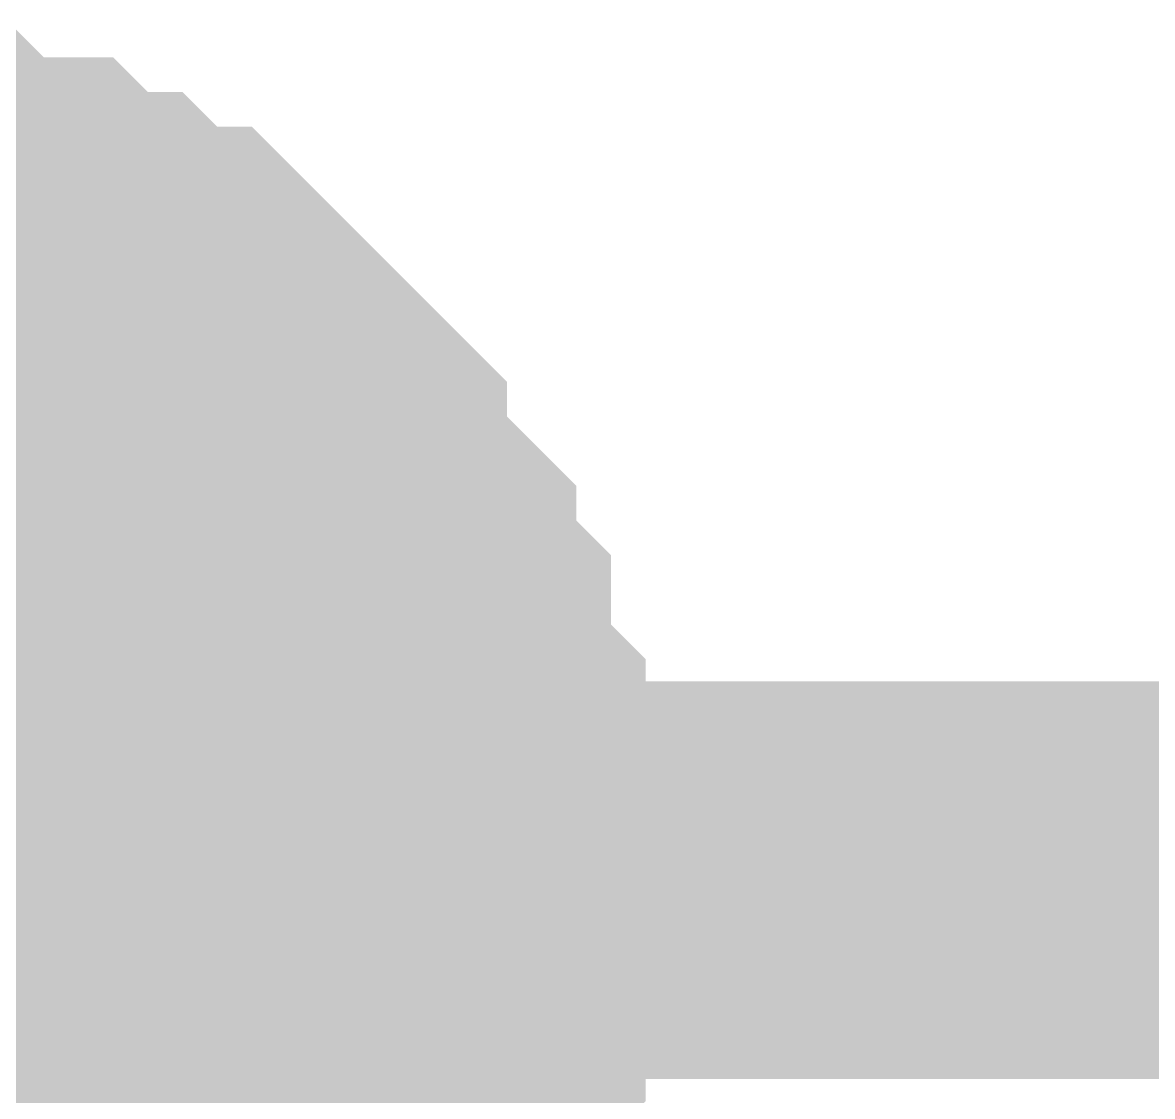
# Model space of a CAD drawing. Header units: inches. Extents: x 0 to 841, y 0 to 594.
# Drawn here: x 430.188 to 431.04, y 237.338 to 238.147 of the extents above; entities that cross this region are included whole.
import ezdxf

# ---------------------------------------------------------------- set-up
doc = ezdxf.new("R2010")
doc.units = ezdxf.units.IN
doc.layers.add('Sheet', color=255, linetype='Continuous')

msp = doc.modelspace()

# ---------------------------------------------------------------- linework, layer by layer
at = {"layer": 'Sheet'}
for points in [[(430.03781, 237.99718, 0.29972, 0.29972, 0), (430.06394, 237.99718, 0.29972, 0.29972, 0), (430.09008, 237.99718, 0.29972, 0.29972, 0), (430.11621, 237.99718, 0.29972, 0.29972, 0), (430.14234, 237.97105, 0.29972, 0.29972, 0), (430.16847, 237.97105, 0.29972, 0.29972, 0), (430.1946, 237.97105, 0.29972, 0.29972, 0), (430.22073, 237.94492, 0.29972, 0.29972, 0), (430.22073, 237.94492, 0.29972, 0.29972, 0), (430.24686, 237.94492, 0.29972, 0.29972, 0), (430.27299, 237.91879, 0.29972, 0.29972, 0), (430.29912, 237.91879, 0.29972, 0.29972, 0), (430.32525, 237.89266, 0.29972, 0.29972, 0), (430.32525, 237.89266, 0.29972, 0.29972, 0), (430.35139, 237.86653, 0.29972, 0.29972, 0), (430.37752, 237.8404, 0.29972, 0.29972, 0), (430.37752, 237.8404, 0.29972, 0.29972, 0), (430.40365, 237.81427, 0.29972, 0.29972, 0), (430.40365, 237.78814, 0.29972, 0.29972, 0), (430.42978, 237.76201, 0.29972, 0.29972, 0), (430.42978, 237.76201, 0.29972, 0.29972, 0), (430.45591, 237.73588, 0.29972, 0.29972, 0), (430.45591, 237.70975, 0.29972, 0.29972, 0), (430.48204, 237.68362, 0.29972, 0.29972, 0), (430.48204, 237.65749, 0.29972, 0.29972, 0), (430.48204, 237.63136, 0.29972, 0.29972, 0), (430.48204, 237.63136, 0.29972, 0.29972, 0), (430.50817, 237.60523, 0.29972, 0.29972, 0), (430.50817, 237.5791, 0.29972, 0.29972, 0), (430.50817, 237.55297, 0.29972, 0.29972, 0), (430.50817, 237.52683, 0.29972, 0.29972, 0), (430.50817, 237.5007, 0.29972, 0.29972, 0)], [(430.03781, 237.99718, 0.29972, 0.29972, 0), (430.06394, 237.99718, 0.29972, 0.29972, 0), (430.09008, 237.99718, 0.29972, 0.29972, 0), (430.11621, 237.99718, 0.29972, 0.29972, 0), (430.14234, 237.97105, 0.29972, 0.29972, 0), (430.16847, 237.97105, 0.29972, 0.29972, 0), (430.1946, 237.97105, 0.29972, 0.29972, 0), (430.22073, 237.94492, 0.29972, 0.29972, 0), (430.22073, 237.94492, 0.29972, 0.29972, 0), (430.24686, 237.94492, 0.29972, 0.29972, 0), (430.27299, 237.91879, 0.29972, 0.29972, 0), (430.29912, 237.91879, 0.29972, 0.29972, 0), (430.32525, 237.89266, 0.29972, 0.29972, 0), (430.32525, 237.89266, 0.29972, 0.29972, 0), (430.35139, 237.86653, 0.29972, 0.29972, 0), (430.37752, 237.8404, 0.29972, 0.29972, 0), (430.37752, 237.8404, 0.29972, 0.29972, 0), (430.40365, 237.81427, 0.29972, 0.29972, 0), (430.40365, 237.78814, 0.29972, 0.29972, 0), (430.42978, 237.76201, 0.29972, 0.29972, 0), (430.42978, 237.76201, 0.29972, 0.29972, 0), (430.45591, 237.73588, 0.29972, 0.29972, 0), (430.45591, 237.70975, 0.29972, 0.29972, 0), (430.48204, 237.68362, 0.29972, 0.29972, 0), (430.48204, 237.65749, 0.29972, 0.29972, 0), (430.48204, 237.63136, 0.29972, 0.29972, 0), (430.48204, 237.63136, 0.29972, 0.29972, 0), (430.50817, 237.60523, 0.29972, 0.29972, 0), (430.50817, 237.5791, 0.29972, 0.29972, 0), (430.50817, 237.55297, 0.29972, 0.29972, 0), (430.50817, 237.52683, 0.29972, 0.29972, 0), (430.50817, 237.5007, 0.29972, 0.29972, 0)], [(430.03781, 237.99718, 0.29972, 0.29972, 0), (430.06394, 237.99718, 0.29972, 0.29972, 0), (430.09008, 237.99718, 0.29972, 0.29972, 0), (430.11621, 237.99718, 0.29972, 0.29972, 0), (430.14234, 237.97105, 0.29972, 0.29972, 0), (430.16847, 237.97105, 0.29972, 0.29972, 0), (430.1946, 237.97105, 0.29972, 0.29972, 0), (430.22073, 237.94492, 0.29972, 0.29972, 0), (430.22073, 237.94492, 0.29972, 0.29972, 0), (430.24686, 237.94492, 0.29972, 0.29972, 0), (430.27299, 237.91879, 0.29972, 0.29972, 0), (430.29912, 237.91879, 0.29972, 0.29972, 0), (430.32525, 237.89266, 0.29972, 0.29972, 0), (430.32525, 237.89266, 0.29972, 0.29972, 0), (430.35139, 237.86653, 0.29972, 0.29972, 0), (430.37752, 237.8404, 0.29972, 0.29972, 0), (430.37752, 237.8404, 0.29972, 0.29972, 0), (430.40365, 237.81427, 0.29972, 0.29972, 0), (430.40365, 237.78814, 0.29972, 0.29972, 0), (430.42978, 237.76201, 0.29972, 0.29972, 0), (430.42978, 237.76201, 0.29972, 0.29972, 0), (430.45591, 237.73588, 0.29972, 0.29972, 0), (430.45591, 237.70975, 0.29972, 0.29972, 0), (430.48204, 237.68362, 0.29972, 0.29972, 0), (430.48204, 237.65749, 0.29972, 0.29972, 0), (430.48204, 237.63136, 0.29972, 0.29972, 0), (430.48204, 237.63136, 0.29972, 0.29972, 0), (430.50817, 237.60523, 0.29972, 0.29972, 0), (430.50817, 237.5791, 0.29972, 0.29972, 0), (430.50817, 237.55297, 0.29972, 0.29972, 0), (430.50817, 237.52683, 0.29972, 0.29972, 0), (430.50817, 237.5007, 0.29972, 0.29972, 0)], [(430.03781, 237.99718, 0.29972, 0.29972, 0), (430.06394, 237.99718, 0.29972, 0.29972, 0), (430.09008, 237.99718, 0.29972, 0.29972, 0), (430.11621, 237.99718, 0.29972, 0.29972, 0), (430.14234, 237.97105, 0.29972, 0.29972, 0), (430.16847, 237.97105, 0.29972, 0.29972, 0), (430.1946, 237.97105, 0.29972, 0.29972, 0), (430.22073, 237.94492, 0.29972, 0.29972, 0), (430.22073, 237.94492, 0.29972, 0.29972, 0), (430.24686, 237.94492, 0.29972, 0.29972, 0), (430.27299, 237.91879, 0.29972, 0.29972, 0), (430.29912, 237.91879, 0.29972, 0.29972, 0), (430.32525, 237.89266, 0.29972, 0.29972, 0), (430.32525, 237.89266, 0.29972, 0.29972, 0), (430.35139, 237.86653, 0.29972, 0.29972, 0), (430.37752, 237.8404, 0.29972, 0.29972, 0), (430.37752, 237.8404, 0.29972, 0.29972, 0), (430.40365, 237.81427, 0.29972, 0.29972, 0), (430.40365, 237.78814, 0.29972, 0.29972, 0), (430.42978, 237.76201, 0.29972, 0.29972, 0), (430.42978, 237.76201, 0.29972, 0.29972, 0), (430.45591, 237.73588, 0.29972, 0.29972, 0), (430.45591, 237.70975, 0.29972, 0.29972, 0), (430.48204, 237.68362, 0.29972, 0.29972, 0), (430.48204, 237.65749, 0.29972, 0.29972, 0), (430.48204, 237.63136, 0.29972, 0.29972, 0), (430.48204, 237.63136, 0.29972, 0.29972, 0), (430.50817, 237.60523, 0.29972, 0.29972, 0), (430.50817, 237.5791, 0.29972, 0.29972, 0), (430.50817, 237.55297, 0.29972, 0.29972, 0), (430.50817, 237.52683, 0.29972, 0.29972, 0), (430.50817, 237.5007, 0.29972, 0.29972, 0)], [(430.03781, 237.99718, 0.29972, 0.29972, 0), (430.06394, 237.99718, 0.29972, 0.29972, 0), (430.09008, 237.99718, 0.29972, 0.29972, 0), (430.11621, 237.99718, 0.29972, 0.29972, 0), (430.14234, 237.97105, 0.29972, 0.29972, 0), (430.16847, 237.97105, 0.29972, 0.29972, 0), (430.1946, 237.97105, 0.29972, 0.29972, 0), (430.22073, 237.94492, 0.29972, 0.29972, 0), (430.22073, 237.94492, 0.29972, 0.29972, 0), (430.24686, 237.94492, 0.29972, 0.29972, 0), (430.27299, 237.91879, 0.29972, 0.29972, 0), (430.29912, 237.91879, 0.29972, 0.29972, 0), (430.32525, 237.89266, 0.29972, 0.29972, 0), (430.32525, 237.89266, 0.29972, 0.29972, 0), (430.35139, 237.86653, 0.29972, 0.29972, 0), (430.37752, 237.8404, 0.29972, 0.29972, 0), (430.37752, 237.8404, 0.29972, 0.29972, 0), (430.40365, 237.81427, 0.29972, 0.29972, 0), (430.40365, 237.78814, 0.29972, 0.29972, 0), (430.42978, 237.76201, 0.29972, 0.29972, 0), (430.42978, 237.76201, 0.29972, 0.29972, 0), (430.45591, 237.73588, 0.29972, 0.29972, 0), (430.45591, 237.70975, 0.29972, 0.29972, 0), (430.48204, 237.68362, 0.29972, 0.29972, 0), (430.48204, 237.65749, 0.29972, 0.29972, 0), (430.48204, 237.63136, 0.29972, 0.29972, 0), (430.48204, 237.63136, 0.29972, 0.29972, 0), (430.50817, 237.60523, 0.29972, 0.29972, 0), (430.50817, 237.5791, 0.29972, 0.29972, 0), (430.50817, 237.55297, 0.29972, 0.29972, 0), (430.50817, 237.52683, 0.29972, 0.29972, 0), (430.50817, 237.5007, 0.29972, 0.29972, 0)], [(430.03781, 237.99718, 0.29972, 0.29972, 0), (430.06394, 237.99718, 0.29972, 0.29972, 0), (430.09008, 237.99718, 0.29972, 0.29972, 0), (430.11621, 237.99718, 0.29972, 0.29972, 0), (430.14234, 237.97105, 0.29972, 0.29972, 0), (430.16847, 237.97105, 0.29972, 0.29972, 0), (430.1946, 237.97105, 0.29972, 0.29972, 0), (430.22073, 237.94492, 0.29972, 0.29972, 0), (430.22073, 237.94492, 0.29972, 0.29972, 0), (430.24686, 237.94492, 0.29972, 0.29972, 0), (430.27299, 237.91879, 0.29972, 0.29972, 0), (430.29912, 237.91879, 0.29972, 0.29972, 0), (430.32525, 237.89266, 0.29972, 0.29972, 0), (430.32525, 237.89266, 0.29972, 0.29972, 0), (430.35139, 237.86653, 0.29972, 0.29972, 0), (430.37752, 237.8404, 0.29972, 0.29972, 0), (430.37752, 237.8404, 0.29972, 0.29972, 0), (430.40365, 237.81427, 0.29972, 0.29972, 0), (430.40365, 237.78814, 0.29972, 0.29972, 0), (430.42978, 237.76201, 0.29972, 0.29972, 0), (430.42978, 237.76201, 0.29972, 0.29972, 0), (430.45591, 237.73588, 0.29972, 0.29972, 0), (430.45591, 237.70975, 0.29972, 0.29972, 0), (430.48204, 237.68362, 0.29972, 0.29972, 0), (430.48204, 237.65749, 0.29972, 0.29972, 0), (430.48204, 237.63136, 0.29972, 0.29972, 0), (430.48204, 237.63136, 0.29972, 0.29972, 0), (430.50817, 237.60523, 0.29972, 0.29972, 0), (430.50817, 237.5791, 0.29972, 0.29972, 0), (430.50817, 237.55297, 0.29972, 0.29972, 0), (430.50817, 237.52683, 0.29972, 0.29972, 0), (430.50817, 237.5007, 0.29972, 0.29972, 0)], [(430.11621, 237.99718, 0.09906, 0.09906, 0), (430.14234, 237.97105, 0.09906, 0.09906, 0), (430.16847, 237.97105, 0.09906, 0.09906, 0), (430.1946, 237.97105, 0.09906, 0.09906, 0), (430.22073, 237.94492, 0.09906, 0.09906, 0), (430.22073, 237.94492, 0.09906, 0.09906, 0), (430.24686, 237.94492, 0.09906, 0.09906, 0), (430.27299, 237.91879, 0.09906, 0.09906, 0), (430.29912, 237.91879, 0.09906, 0.09906, 0), (430.32525, 237.89266, 0.09906, 0.09906, 0), (430.32525, 237.89266, 0.09906, 0.09906, 0), (430.35139, 237.86653, 0.09906, 0.09906, 0), (430.37752, 237.8404, 0.09906, 0.09906, 0), (430.37752, 237.8404, 0.09906, 0.09906, 0), (430.40365, 237.81427, 0.09906, 0.09906, 0), (430.40365, 237.78814, 0.09906, 0.09906, 0), (430.42978, 237.76201, 0.09906, 0.09906, 0), (430.42978, 237.76201, 0.09906, 0.09906, 0), (430.45591, 237.73588, 0.09906, 0.09906, 0), (430.45591, 237.70975, 0.09906, 0.09906, 0), (430.48204, 237.68362, 0.09906, 0.09906, 0), (430.48204, 237.65749, 0.09906, 0.09906, 0), (430.48204, 237.63136, 0.09906, 0.09906, 0), (430.48204, 237.63136, 0.09906, 0.09906, 0), (430.50817, 237.60523, 0.09906, 0.09906, 0), (430.50817, 237.5791, 0.09906, 0.09906, 0), (430.50817, 237.55297, 0.09906, 0.09906, 0), (430.50817, 237.52683, 0.09906, 0.09906, 0), (430.50817, 237.5007, 0.09906, 0.09906, 0)], [(430.11621, 237.99718, 0.09906, 0.09906, 0), (430.14234, 237.97105, 0.09906, 0.09906, 0), (430.16847, 237.97105, 0.09906, 0.09906, 0), (430.1946, 237.97105, 0.09906, 0.09906, 0), (430.22073, 237.94492, 0.09906, 0.09906, 0), (430.22073, 237.94492, 0.09906, 0.09906, 0), (430.24686, 237.94492, 0.09906, 0.09906, 0), (430.27299, 237.91879, 0.09906, 0.09906, 0), (430.29912, 237.91879, 0.09906, 0.09906, 0), (430.32525, 237.89266, 0.09906, 0.09906, 0), (430.32525, 237.89266, 0.09906, 0.09906, 0), (430.35139, 237.86653, 0.09906, 0.09906, 0), (430.37752, 237.8404, 0.09906, 0.09906, 0), (430.37752, 237.8404, 0.09906, 0.09906, 0), (430.40365, 237.81427, 0.09906, 0.09906, 0), (430.40365, 237.78814, 0.09906, 0.09906, 0), (430.42978, 237.76201, 0.09906, 0.09906, 0), (430.42978, 237.76201, 0.09906, 0.09906, 0), (430.45591, 237.73588, 0.09906, 0.09906, 0), (430.45591, 237.70975, 0.09906, 0.09906, 0), (430.48204, 237.68362, 0.09906, 0.09906, 0), (430.48204, 237.65749, 0.09906, 0.09906, 0), (430.48204, 237.63136, 0.09906, 0.09906, 0), (430.48204, 237.63136, 0.09906, 0.09906, 0), (430.50817, 237.60523, 0.09906, 0.09906, 0), (430.50817, 237.5791, 0.09906, 0.09906, 0), (430.50817, 237.55297, 0.09906, 0.09906, 0), (430.50817, 237.52683, 0.09906, 0.09906, 0), (430.50817, 237.5007, 0.09906, 0.09906, 0)], [(430.11621, 237.99718, 0.09906, 0.09906, 0), (430.14234, 237.97105, 0.09906, 0.09906, 0), (430.16847, 237.97105, 0.09906, 0.09906, 0), (430.1946, 237.97105, 0.09906, 0.09906, 0), (430.22073, 237.94492, 0.09906, 0.09906, 0), (430.22073, 237.94492, 0.09906, 0.09906, 0), (430.24686, 237.94492, 0.09906, 0.09906, 0), (430.27299, 237.91879, 0.09906, 0.09906, 0), (430.29912, 237.91879, 0.09906, 0.09906, 0), (430.32525, 237.89266, 0.09906, 0.09906, 0), (430.32525, 237.89266, 0.09906, 0.09906, 0), (430.35139, 237.86653, 0.09906, 0.09906, 0), (430.37752, 237.8404, 0.09906, 0.09906, 0), (430.37752, 237.8404, 0.09906, 0.09906, 0), (430.40365, 237.81427, 0.09906, 0.09906, 0), (430.40365, 237.78814, 0.09906, 0.09906, 0), (430.42978, 237.76201, 0.09906, 0.09906, 0), (430.42978, 237.76201, 0.09906, 0.09906, 0), (430.45591, 237.73588, 0.09906, 0.09906, 0), (430.45591, 237.70975, 0.09906, 0.09906, 0), (430.48204, 237.68362, 0.09906, 0.09906, 0), (430.48204, 237.65749, 0.09906, 0.09906, 0), (430.48204, 237.63136, 0.09906, 0.09906, 0), (430.48204, 237.63136, 0.09906, 0.09906, 0), (430.50817, 237.60523, 0.09906, 0.09906, 0), (430.50817, 237.5791, 0.09906, 0.09906, 0), (430.50817, 237.55297, 0.09906, 0.09906, 0), (430.50817, 237.52683, 0.09906, 0.09906, 0), (430.50817, 237.5007, 0.09906, 0.09906, 0)], [(430.11621, 237.99718, 0.09906, 0.09906, 0), (430.14234, 237.97105, 0.09906, 0.09906, 0), (430.16847, 237.97105, 0.09906, 0.09906, 0), (430.1946, 237.97105, 0.09906, 0.09906, 0), (430.22073, 237.94492, 0.09906, 0.09906, 0), (430.22073, 237.94492, 0.09906, 0.09906, 0), (430.24686, 237.94492, 0.09906, 0.09906, 0), (430.27299, 237.91879, 0.09906, 0.09906, 0), (430.29912, 237.91879, 0.09906, 0.09906, 0), (430.32525, 237.89266, 0.09906, 0.09906, 0), (430.32525, 237.89266, 0.09906, 0.09906, 0), (430.35139, 237.86653, 0.09906, 0.09906, 0), (430.37752, 237.8404, 0.09906, 0.09906, 0), (430.37752, 237.8404, 0.09906, 0.09906, 0), (430.40365, 237.81427, 0.09906, 0.09906, 0), (430.40365, 237.78814, 0.09906, 0.09906, 0), (430.42978, 237.76201, 0.09906, 0.09906, 0), (430.42978, 237.76201, 0.09906, 0.09906, 0), (430.45591, 237.73588, 0.09906, 0.09906, 0), (430.45591, 237.70975, 0.09906, 0.09906, 0), (430.48204, 237.68362, 0.09906, 0.09906, 0), (430.48204, 237.65749, 0.09906, 0.09906, 0), (430.48204, 237.63136, 0.09906, 0.09906, 0), (430.48204, 237.63136, 0.09906, 0.09906, 0), (430.50817, 237.60523, 0.09906, 0.09906, 0), (430.50817, 237.5791, 0.09906, 0.09906, 0), (430.50817, 237.55297, 0.09906, 0.09906, 0), (430.50817, 237.52683, 0.09906, 0.09906, 0), (430.50817, 237.5007, 0.09906, 0.09906, 0)], [(430.11621, 237.99718, 0.09906, 0.09906, 0), (430.14234, 237.97105, 0.09906, 0.09906, 0), (430.16847, 237.97105, 0.09906, 0.09906, 0), (430.1946, 237.97105, 0.09906, 0.09906, 0), (430.22073, 237.94492, 0.09906, 0.09906, 0), (430.22073, 237.94492, 0.09906, 0.09906, 0), (430.24686, 237.94492, 0.09906, 0.09906, 0), (430.27299, 237.91879, 0.09906, 0.09906, 0), (430.29912, 237.91879, 0.09906, 0.09906, 0), (430.32525, 237.89266, 0.09906, 0.09906, 0), (430.32525, 237.89266, 0.09906, 0.09906, 0), (430.35139, 237.86653, 0.09906, 0.09906, 0), (430.37752, 237.8404, 0.09906, 0.09906, 0), (430.37752, 237.8404, 0.09906, 0.09906, 0), (430.40365, 237.81427, 0.09906, 0.09906, 0), (430.40365, 237.78814, 0.09906, 0.09906, 0), (430.42978, 237.76201, 0.09906, 0.09906, 0), (430.42978, 237.76201, 0.09906, 0.09906, 0), (430.45591, 237.73588, 0.09906, 0.09906, 0), (430.45591, 237.70975, 0.09906, 0.09906, 0), (430.48204, 237.68362, 0.09906, 0.09906, 0), (430.48204, 237.65749, 0.09906, 0.09906, 0), (430.48204, 237.63136, 0.09906, 0.09906, 0), (430.48204, 237.63136, 0.09906, 0.09906, 0), (430.50817, 237.60523, 0.09906, 0.09906, 0), (430.50817, 237.5791, 0.09906, 0.09906, 0), (430.50817, 237.55297, 0.09906, 0.09906, 0), (430.50817, 237.52683, 0.09906, 0.09906, 0), (430.50817, 237.5007, 0.09906, 0.09906, 0)], [(430.11621, 237.99718, 0.09906, 0.09906, 0), (430.14234, 237.97105, 0.09906, 0.09906, 0), (430.16847, 237.97105, 0.09906, 0.09906, 0), (430.1946, 237.97105, 0.09906, 0.09906, 0), (430.22073, 237.94492, 0.09906, 0.09906, 0), (430.22073, 237.94492, 0.09906, 0.09906, 0), (430.24686, 237.94492, 0.09906, 0.09906, 0), (430.27299, 237.91879, 0.09906, 0.09906, 0), (430.29912, 237.91879, 0.09906, 0.09906, 0), (430.32525, 237.89266, 0.09906, 0.09906, 0), (430.32525, 237.89266, 0.09906, 0.09906, 0), (430.35139, 237.86653, 0.09906, 0.09906, 0), (430.37752, 237.8404, 0.09906, 0.09906, 0), (430.37752, 237.8404, 0.09906, 0.09906, 0), (430.40365, 237.81427, 0.09906, 0.09906, 0), (430.40365, 237.78814, 0.09906, 0.09906, 0), (430.42978, 237.76201, 0.09906, 0.09906, 0), (430.42978, 237.76201, 0.09906, 0.09906, 0), (430.45591, 237.73588, 0.09906, 0.09906, 0), (430.45591, 237.70975, 0.09906, 0.09906, 0), (430.48204, 237.68362, 0.09906, 0.09906, 0), (430.48204, 237.65749, 0.09906, 0.09906, 0), (430.48204, 237.63136, 0.09906, 0.09906, 0), (430.48204, 237.63136, 0.09906, 0.09906, 0), (430.50817, 237.60523, 0.09906, 0.09906, 0), (430.50817, 237.5791, 0.09906, 0.09906, 0), (430.50817, 237.55297, 0.09906, 0.09906, 0), (430.50817, 237.52683, 0.09906, 0.09906, 0), (430.50817, 237.5007, 0.09906, 0.09906, 0)], [(430.01168, 237.5007, 0.29972, 0.29972, 0), (435.0027, 237.5007, 0.29972, 0.29972, 0), (442.5023, 237.5007, 0.29972, 0.29972, 0)], [(430.50817, 237.5007, 0.29972, 0.29972, 0), (430.50817, 237.47457, 0.29972, 0.29972, 0), (430.50817, 237.44844, 0.29972, 0.29972, 0), (430.50817, 237.42231, 0.29972, 0.29972, 0), (430.50817, 237.39618, 0.29972, 0.29972, 0), (430.48204, 237.37005, 0.29972, 0.29972, 0), (430.48204, 237.34392, 0.29972, 0.29972, 0), (430.48204, 237.31779, 0.29972, 0.29972, 0), (430.48204, 237.29166, 0.29972, 0.29972, 0), (430.45591, 237.26553, 0.29972, 0.29972, 0), (430.45591, 237.2394, 0.29972, 0.29972, 0), (430.42978, 237.2394, 0.29972, 0.29972, 0), (430.42978, 237.21327, 0.29972, 0.29972, 0), (430.40365, 237.18714, 0.29972, 0.29972, 0)], [(430.50817, 237.5007, 0.29972, 0.29972, 0), (430.50817, 237.47457, 0.29972, 0.29972, 0), (430.50817, 237.44844, 0.29972, 0.29972, 0), (430.50817, 237.42231, 0.29972, 0.29972, 0), (430.50817, 237.39618, 0.29972, 0.29972, 0), (430.48204, 237.37005, 0.29972, 0.29972, 0), (430.48204, 237.34392, 0.29972, 0.29972, 0), (430.48204, 237.31779, 0.29972, 0.29972, 0), (430.48204, 237.29166, 0.29972, 0.29972, 0), (430.45591, 237.26553, 0.29972, 0.29972, 0), (430.45591, 237.2394, 0.29972, 0.29972, 0), (430.42978, 237.2394, 0.29972, 0.29972, 0), (430.42978, 237.21327, 0.29972, 0.29972, 0), (430.40365, 237.18714, 0.29972, 0.29972, 0)], [(430.50817, 237.5007, 0.29972, 0.29972, 0), (430.50817, 237.47457, 0.29972, 0.29972, 0), (430.50817, 237.44844, 0.29972, 0.29972, 0), (430.50817, 237.42231, 0.29972, 0.29972, 0), (430.50817, 237.39618, 0.29972, 0.29972, 0), (430.48204, 237.37005, 0.29972, 0.29972, 0), (430.48204, 237.34392, 0.29972, 0.29972, 0), (430.48204, 237.31779, 0.29972, 0.29972, 0), (430.48204, 237.29166, 0.29972, 0.29972, 0), (430.45591, 237.26553, 0.29972, 0.29972, 0), (430.45591, 237.2394, 0.29972, 0.29972, 0), (430.42978, 237.2394, 0.29972, 0.29972, 0), (430.42978, 237.21327, 0.29972, 0.29972, 0), (430.40365, 237.18714, 0.29972, 0.29972, 0)], [(430.50817, 237.5007, 0.29972, 0.29972, 0), (430.50817, 237.47457, 0.29972, 0.29972, 0), (430.50817, 237.44844, 0.29972, 0.29972, 0), (430.50817, 237.42231, 0.29972, 0.29972, 0), (430.50817, 237.39618, 0.29972, 0.29972, 0), (430.48204, 237.37005, 0.29972, 0.29972, 0), (430.48204, 237.34392, 0.29972, 0.29972, 0), (430.48204, 237.31779, 0.29972, 0.29972, 0), (430.48204, 237.29166, 0.29972, 0.29972, 0), (430.45591, 237.26553, 0.29972, 0.29972, 0), (430.45591, 237.2394, 0.29972, 0.29972, 0), (430.42978, 237.2394, 0.29972, 0.29972, 0), (430.42978, 237.21327, 0.29972, 0.29972, 0), (430.40365, 237.18714, 0.29972, 0.29972, 0)], [(430.50817, 237.5007, 0.29972, 0.29972, 0), (430.50817, 237.47457, 0.29972, 0.29972, 0), (430.50817, 237.44844, 0.29972, 0.29972, 0), (430.50817, 237.42231, 0.29972, 0.29972, 0), (430.50817, 237.39618, 0.29972, 0.29972, 0), (430.48204, 237.37005, 0.29972, 0.29972, 0), (430.48204, 237.34392, 0.29972, 0.29972, 0), (430.48204, 237.31779, 0.29972, 0.29972, 0), (430.48204, 237.29166, 0.29972, 0.29972, 0), (430.45591, 237.26553, 0.29972, 0.29972, 0), (430.45591, 237.2394, 0.29972, 0.29972, 0), (430.42978, 237.2394, 0.29972, 0.29972, 0), (430.42978, 237.21327, 0.29972, 0.29972, 0), (430.40365, 237.18714, 0.29972, 0.29972, 0)], [(430.50817, 237.5007, 0.29972, 0.29972, 0), (430.50817, 237.47457, 0.29972, 0.29972, 0), (430.50817, 237.44844, 0.29972, 0.29972, 0), (430.50817, 237.42231, 0.29972, 0.29972, 0), (430.50817, 237.39618, 0.29972, 0.29972, 0), (430.48204, 237.37005, 0.29972, 0.29972, 0), (430.48204, 237.34392, 0.29972, 0.29972, 0), (430.48204, 237.31779, 0.29972, 0.29972, 0), (430.48204, 237.29166, 0.29972, 0.29972, 0), (430.45591, 237.26553, 0.29972, 0.29972, 0), (430.45591, 237.2394, 0.29972, 0.29972, 0), (430.42978, 237.2394, 0.29972, 0.29972, 0), (430.42978, 237.21327, 0.29972, 0.29972, 0), (430.40365, 237.18714, 0.29972, 0.29972, 0)], [(430.50817, 237.5007, 0.29972, 0.29972, 0), (430.50817, 237.5007, 0.29972, 0.29972, 0), (430.50817, 237.5007, 0.29972, 0.29972, 0), (430.50817, 237.5007, 0.29972, 0.29972, 0), (430.50817, 237.5007, 0.29972, 0.29972, 0), (430.50817, 237.5007, 0.29972, 0.29972, 0), (430.50817, 237.5007, 0.29972, 0.29972, 0), (430.50817, 237.5007, 0.29972, 0.29972, 0), (430.50817, 237.5007, 0.29972, 0.29972, 0), (430.50817, 237.5007, 0.29972, 0.29972, 0), (430.50817, 237.5007, 0.29972, 0.29972, 0), (430.50817, 237.5007, 0.29972, 0.29972, 0), (430.50817, 237.5007, 0.29972, 0.29972, 0), (430.50817, 237.5007, 0.29972, 0.29972, 0), (430.50817, 237.5007, 0.29972, 0.29972, 0), (430.50817, 237.5007, 0.29972, 0.29972, 0), (430.50817, 237.5007, 0.29972, 0.29972, 0), (430.50817, 237.5007, 0.29972, 0.29972, 0), (430.50817, 237.5007, 0.29972, 0.29972, 0), (430.50817, 237.5007, 0.29972, 0.29972, 0), (430.50817, 237.5007, 0.29972, 0.29972, 0), (430.50817, 237.5007, 0.29972, 0.29972, 0), (430.50817, 237.5007, 0.29972, 0.29972, 0), (430.50817, 237.5007, 0.29972, 0.29972, 0), (430.50817, 237.5007, 0.29972, 0.29972, 0), (430.50817, 237.5007, 0.29972, 0.29972, 0), (430.50817, 237.5007, 0.29972, 0.29972, 0), (430.50817, 237.5007, 0.29972, 0.29972, 0), (430.50817, 237.5007, 0.29972, 0.29972, 0), (430.50817, 237.5007, 0.29972, 0.29972, 0), (430.50817, 237.5007, 0.29972, 0.29972, 0), (430.50817, 237.5007, 0.29972, 0.29972, 0), (430.50817, 237.5007, 0.29972, 0.29972, 0)], [(430.50817, 237.5007, 0.29972, 0.29972, 0), (430.50817, 237.5007, 0.29972, 0.29972, 0)], [(430.50817, 237.5007, 0.29972, 0.29972, 0), (430.50817, 237.5007, 0.29972, 0.29972, 0), (430.50817, 237.5007, 0.29972, 0.29972, 0), (430.50817, 237.5007, 0.29972, 0.29972, 0), (430.50817, 237.5007, 0.29972, 0.29972, 0), (430.50817, 237.5007, 0.29972, 0.29972, 0), (430.50817, 237.5007, 0.29972, 0.29972, 0), (430.50817, 237.5007, 0.29972, 0.29972, 0), (430.50817, 237.5007, 0.29972, 0.29972, 0), (430.50817, 237.5007, 0.29972, 0.29972, 0), (430.50817, 237.5007, 0.29972, 0.29972, 0), (430.50817, 237.5007, 0.29972, 0.29972, 0), (430.50817, 237.5007, 0.29972, 0.29972, 0), (430.50817, 237.5007, 0.29972, 0.29972, 0), (430.50817, 237.5007, 0.29972, 0.29972, 0), (430.50817, 237.5007, 0.29972, 0.29972, 0), (430.50817, 237.5007, 0.29972, 0.29972, 0), (430.50817, 237.5007, 0.29972, 0.29972, 0), (430.50817, 237.5007, 0.29972, 0.29972, 0), (430.50817, 237.5007, 0.29972, 0.29972, 0), (430.50817, 237.5007, 0.29972, 0.29972, 0), (430.50817, 237.5007, 0.29972, 0.29972, 0), (430.50817, 237.5007, 0.29972, 0.29972, 0), (430.50817, 237.5007, 0.29972, 0.29972, 0), (430.50817, 237.5007, 0.29972, 0.29972, 0), (430.50817, 237.5007, 0.29972, 0.29972, 0), (430.50817, 237.5007, 0.29972, 0.29972, 0), (430.50817, 237.5007, 0.29972, 0.29972, 0), (430.50817, 237.5007, 0.29972, 0.29972, 0), (430.50817, 237.5007, 0.29972, 0.29972, 0), (430.50817, 237.5007, 0.29972, 0.29972, 0), (430.50817, 237.5007, 0.29972, 0.29972, 0), (430.50817, 237.5007, 0.29972, 0.29972, 0)], [(430.50817, 237.5007, 0.29972, 0.29972, 0), (430.50817, 237.5007, 0.29972, 0.29972, 0)], [(430.50817, 237.5007, 0.29972, 0.29972, 0), (430.50817, 237.5007, 0.29972, 0.29972, 0), (430.50817, 237.5007, 0.29972, 0.29972, 0), (430.50817, 237.5007, 0.29972, 0.29972, 0), (430.50817, 237.5007, 0.29972, 0.29972, 0), (430.50817, 237.5007, 0.29972, 0.29972, 0), (430.50817, 237.5007, 0.29972, 0.29972, 0), (430.50817, 237.5007, 0.29972, 0.29972, 0), (430.50817, 237.5007, 0.29972, 0.29972, 0), (430.50817, 237.5007, 0.29972, 0.29972, 0), (430.50817, 237.5007, 0.29972, 0.29972, 0), (430.50817, 237.5007, 0.29972, 0.29972, 0), (430.50817, 237.5007, 0.29972, 0.29972, 0), (430.50817, 237.5007, 0.29972, 0.29972, 0), (430.50817, 237.5007, 0.29972, 0.29972, 0), (430.50817, 237.5007, 0.29972, 0.29972, 0), (430.50817, 237.5007, 0.29972, 0.29972, 0), (430.50817, 237.5007, 0.29972, 0.29972, 0), (430.50817, 237.5007, 0.29972, 0.29972, 0), (430.50817, 237.5007, 0.29972, 0.29972, 0), (430.50817, 237.5007, 0.29972, 0.29972, 0), (430.50817, 237.5007, 0.29972, 0.29972, 0), (430.50817, 237.5007, 0.29972, 0.29972, 0), (430.50817, 237.5007, 0.29972, 0.29972, 0), (430.50817, 237.5007, 0.29972, 0.29972, 0), (430.50817, 237.5007, 0.29972, 0.29972, 0), (430.50817, 237.5007, 0.29972, 0.29972, 0), (430.50817, 237.5007, 0.29972, 0.29972, 0), (430.50817, 237.5007, 0.29972, 0.29972, 0), (430.50817, 237.5007, 0.29972, 0.29972, 0), (430.50817, 237.5007, 0.29972, 0.29972, 0), (430.50817, 237.5007, 0.29972, 0.29972, 0), (430.50817, 237.5007, 0.29972, 0.29972, 0)], [(430.50817, 237.5007, 0.29972, 0.29972, 0), (430.50817, 237.5007, 0.29972, 0.29972, 0)], [(430.50817, 237.5007, 0.29972, 0.29972, 0), (430.50817, 237.5007, 0.29972, 0.29972, 0), (430.50817, 237.5007, 0.29972, 0.29972, 0), (430.50817, 237.5007, 0.29972, 0.29972, 0), (430.50817, 237.5007, 0.29972, 0.29972, 0), (430.50817, 237.5007, 0.29972, 0.29972, 0), (430.50817, 237.5007, 0.29972, 0.29972, 0), (430.50817, 237.5007, 0.29972, 0.29972, 0), (430.50817, 237.5007, 0.29972, 0.29972, 0), (430.50817, 237.5007, 0.29972, 0.29972, 0), (430.50817, 237.5007, 0.29972, 0.29972, 0), (430.50817, 237.5007, 0.29972, 0.29972, 0), (430.50817, 237.5007, 0.29972, 0.29972, 0), (430.50817, 237.5007, 0.29972, 0.29972, 0), (430.50817, 237.5007, 0.29972, 0.29972, 0), (430.50817, 237.5007, 0.29972, 0.29972, 0), (430.50817, 237.5007, 0.29972, 0.29972, 0), (430.50817, 237.5007, 0.29972, 0.29972, 0), (430.50817, 237.5007, 0.29972, 0.29972, 0), (430.50817, 237.5007, 0.29972, 0.29972, 0), (430.50817, 237.5007, 0.29972, 0.29972, 0), (430.50817, 237.5007, 0.29972, 0.29972, 0), (430.50817, 237.5007, 0.29972, 0.29972, 0), (430.50817, 237.5007, 0.29972, 0.29972, 0), (430.50817, 237.5007, 0.29972, 0.29972, 0), (430.50817, 237.5007, 0.29972, 0.29972, 0), (430.50817, 237.5007, 0.29972, 0.29972, 0), (430.50817, 237.5007, 0.29972, 0.29972, 0), (430.50817, 237.5007, 0.29972, 0.29972, 0), (430.50817, 237.5007, 0.29972, 0.29972, 0), (430.50817, 237.5007, 0.29972, 0.29972, 0), (430.50817, 237.5007, 0.29972, 0.29972, 0), (430.50817, 237.5007, 0.29972, 0.29972, 0)], [(430.50817, 237.5007, 0.29972, 0.29972, 0), (430.50817, 237.5007, 0.29972, 0.29972, 0)], [(430.50817, 237.5007, 0.29972, 0.29972, 0), (430.50817, 237.5007, 0.29972, 0.29972, 0), (430.50817, 237.5007, 0.29972, 0.29972, 0), (430.50817, 237.5007, 0.29972, 0.29972, 0), (430.50817, 237.5007, 0.29972, 0.29972, 0), (430.50817, 237.5007, 0.29972, 0.29972, 0), (430.50817, 237.5007, 0.29972, 0.29972, 0), (430.50817, 237.5007, 0.29972, 0.29972, 0), (430.50817, 237.5007, 0.29972, 0.29972, 0), (430.50817, 237.5007, 0.29972, 0.29972, 0), (430.50817, 237.5007, 0.29972, 0.29972, 0), (430.50817, 237.5007, 0.29972, 0.29972, 0), (430.50817, 237.5007, 0.29972, 0.29972, 0), (430.50817, 237.5007, 0.29972, 0.29972, 0), (430.50817, 237.5007, 0.29972, 0.29972, 0), (430.50817, 237.5007, 0.29972, 0.29972, 0), (430.50817, 237.5007, 0.29972, 0.29972, 0), (430.50817, 237.5007, 0.29972, 0.29972, 0), (430.50817, 237.5007, 0.29972, 0.29972, 0), (430.50817, 237.5007, 0.29972, 0.29972, 0), (430.50817, 237.5007, 0.29972, 0.29972, 0), (430.50817, 237.5007, 0.29972, 0.29972, 0), (430.50817, 237.5007, 0.29972, 0.29972, 0), (430.50817, 237.5007, 0.29972, 0.29972, 0), (430.50817, 237.5007, 0.29972, 0.29972, 0), (430.50817, 237.5007, 0.29972, 0.29972, 0), (430.50817, 237.5007, 0.29972, 0.29972, 0), (430.50817, 237.5007, 0.29972, 0.29972, 0), (430.50817, 237.5007, 0.29972, 0.29972, 0), (430.50817, 237.5007, 0.29972, 0.29972, 0), (430.50817, 237.5007, 0.29972, 0.29972, 0), (430.50817, 237.5007, 0.29972, 0.29972, 0), (430.50817, 237.5007, 0.29972, 0.29972, 0)], [(430.50817, 237.5007, 0.29972, 0.29972, 0), (430.50817, 237.5007, 0.29972, 0.29972, 0)], [(430.50817, 237.5007, 0.29972, 0.29972, 0), (430.50817, 237.5007, 0.29972, 0.29972, 0), (430.50817, 237.5007, 0.29972, 0.29972, 0), (430.50817, 237.5007, 0.29972, 0.29972, 0), (430.50817, 237.5007, 0.29972, 0.29972, 0), (430.50817, 237.5007, 0.29972, 0.29972, 0), (430.50817, 237.5007, 0.29972, 0.29972, 0), (430.50817, 237.5007, 0.29972, 0.29972, 0), (430.50817, 237.5007, 0.29972, 0.29972, 0), (430.50817, 237.5007, 0.29972, 0.29972, 0), (430.50817, 237.5007, 0.29972, 0.29972, 0), (430.50817, 237.5007, 0.29972, 0.29972, 0), (430.50817, 237.5007, 0.29972, 0.29972, 0), (430.50817, 237.5007, 0.29972, 0.29972, 0), (430.50817, 237.5007, 0.29972, 0.29972, 0), (430.50817, 237.5007, 0.29972, 0.29972, 0), (430.50817, 237.5007, 0.29972, 0.29972, 0), (430.50817, 237.5007, 0.29972, 0.29972, 0), (430.50817, 237.5007, 0.29972, 0.29972, 0), (430.50817, 237.5007, 0.29972, 0.29972, 0), (430.50817, 237.5007, 0.29972, 0.29972, 0), (430.50817, 237.5007, 0.29972, 0.29972, 0), (430.50817, 237.5007, 0.29972, 0.29972, 0), (430.50817, 237.5007, 0.29972, 0.29972, 0), (430.50817, 237.5007, 0.29972, 0.29972, 0), (430.50817, 237.5007, 0.29972, 0.29972, 0), (430.50817, 237.5007, 0.29972, 0.29972, 0), (430.50817, 237.5007, 0.29972, 0.29972, 0), (430.50817, 237.5007, 0.29972, 0.29972, 0), (430.50817, 237.5007, 0.29972, 0.29972, 0), (430.50817, 237.5007, 0.29972, 0.29972, 0), (430.50817, 237.5007, 0.29972, 0.29972, 0), (430.50817, 237.5007, 0.29972, 0.29972, 0)], [(430.50817, 237.5007, 0.29972, 0.29972, 0), (430.50817, 237.5007, 0.29972, 0.29972, 0)], [(430.50817, 237.5007, 0.09906, 0.09906, 0), (430.50817, 237.47457, 0.09906, 0.09906, 0), (430.50817, 237.44844, 0.09906, 0.09906, 0), (430.50817, 237.42231, 0.09906, 0.09906, 0), (430.50817, 237.39618, 0.09906, 0.09906, 0), (430.48204, 237.37005, 0.09906, 0.09906, 0), (430.48204, 237.34392, 0.09906, 0.09906, 0), (430.48204, 237.31779, 0.09906, 0.09906, 0), (430.48204, 237.29166, 0.09906, 0.09906, 0), (430.45591, 237.26553, 0.09906, 0.09906, 0)], [(430.50817, 237.5007, 0.09906, 0.09906, 0), (430.50817, 237.47457, 0.09906, 0.09906, 0), (430.50817, 237.44844, 0.09906, 0.09906, 0), (430.50817, 237.42231, 0.09906, 0.09906, 0), (430.50817, 237.39618, 0.09906, 0.09906, 0), (430.48204, 237.37005, 0.09906, 0.09906, 0), (430.48204, 237.34392, 0.09906, 0.09906, 0), (430.48204, 237.31779, 0.09906, 0.09906, 0), (430.48204, 237.29166, 0.09906, 0.09906, 0), (430.45591, 237.26553, 0.09906, 0.09906, 0)], [(430.50817, 237.5007, 0.09906, 0.09906, 0), (430.50817, 237.47457, 0.09906, 0.09906, 0), (430.50817, 237.44844, 0.09906, 0.09906, 0), (430.50817, 237.42231, 0.09906, 0.09906, 0), (430.50817, 237.39618, 0.09906, 0.09906, 0), (430.48204, 237.37005, 0.09906, 0.09906, 0), (430.48204, 237.34392, 0.09906, 0.09906, 0), (430.48204, 237.31779, 0.09906, 0.09906, 0), (430.48204, 237.29166, 0.09906, 0.09906, 0), (430.45591, 237.26553, 0.09906, 0.09906, 0)], [(430.50817, 237.5007, 0.09906, 0.09906, 0), (430.50817, 237.47457, 0.09906, 0.09906, 0), (430.50817, 237.44844, 0.09906, 0.09906, 0), (430.50817, 237.42231, 0.09906, 0.09906, 0), (430.50817, 237.39618, 0.09906, 0.09906, 0), (430.48204, 237.37005, 0.09906, 0.09906, 0), (430.48204, 237.34392, 0.09906, 0.09906, 0), (430.48204, 237.31779, 0.09906, 0.09906, 0), (430.48204, 237.29166, 0.09906, 0.09906, 0), (430.45591, 237.26553, 0.09906, 0.09906, 0)], [(430.50817, 237.5007, 0.09906, 0.09906, 0), (430.50817, 237.47457, 0.09906, 0.09906, 0), (430.50817, 237.44844, 0.09906, 0.09906, 0), (430.50817, 237.42231, 0.09906, 0.09906, 0), (430.50817, 237.39618, 0.09906, 0.09906, 0), (430.48204, 237.37005, 0.09906, 0.09906, 0), (430.48204, 237.34392, 0.09906, 0.09906, 0), (430.48204, 237.31779, 0.09906, 0.09906, 0), (430.48204, 237.29166, 0.09906, 0.09906, 0), (430.45591, 237.26553, 0.09906, 0.09906, 0)], [(430.50817, 237.5007, 0.09906, 0.09906, 0), (430.50817, 237.47457, 0.09906, 0.09906, 0), (430.50817, 237.44844, 0.09906, 0.09906, 0), (430.50817, 237.42231, 0.09906, 0.09906, 0), (430.50817, 237.39618, 0.09906, 0.09906, 0), (430.48204, 237.37005, 0.09906, 0.09906, 0), (430.48204, 237.34392, 0.09906, 0.09906, 0), (430.48204, 237.31779, 0.09906, 0.09906, 0), (430.48204, 237.29166, 0.09906, 0.09906, 0), (430.45591, 237.26553, 0.09906, 0.09906, 0)], [(430.50817, 237.5007, 0.09906, 0.09906, 0), (430.50817, 237.5007, 0.09906, 0.09906, 0), (430.50817, 237.5007, 0.09906, 0.09906, 0), (430.50817, 237.5007, 0.09906, 0.09906, 0), (430.50817, 237.5007, 0.09906, 0.09906, 0), (430.50817, 237.5007, 0.09906, 0.09906, 0), (430.50817, 237.5007, 0.09906, 0.09906, 0), (430.50817, 237.5007, 0.09906, 0.09906, 0), (430.50817, 237.5007, 0.09906, 0.09906, 0), (430.50817, 237.5007, 0.09906, 0.09906, 0), (430.50817, 237.5007, 0.09906, 0.09906, 0), (430.50817, 237.5007, 0.09906, 0.09906, 0), (430.50817, 237.5007, 0.09906, 0.09906, 0), (430.50817, 237.5007, 0.09906, 0.09906, 0), (430.50817, 237.5007, 0.09906, 0.09906, 0), (430.50817, 237.5007, 0.09906, 0.09906, 0), (430.50817, 237.5007, 0.09906, 0.09906, 0), (430.50817, 237.5007, 0.09906, 0.09906, 0), (430.50817, 237.5007, 0.09906, 0.09906, 0), (430.50817, 237.5007, 0.09906, 0.09906, 0), (430.50817, 237.5007, 0.09906, 0.09906, 0), (430.50817, 237.5007, 0.09906, 0.09906, 0), (430.50817, 237.5007, 0.09906, 0.09906, 0), (430.50817, 237.5007, 0.09906, 0.09906, 0), (430.50817, 237.5007, 0.09906, 0.09906, 0), (430.50817, 237.5007, 0.09906, 0.09906, 0), (430.50817, 237.5007, 0.09906, 0.09906, 0), (430.50817, 237.5007, 0.09906, 0.09906, 0), (430.50817, 237.5007, 0.09906, 0.09906, 0), (430.50817, 237.5007, 0.09906, 0.09906, 0), (430.50817, 237.5007, 0.09906, 0.09906, 0), (430.50817, 237.5007, 0.09906, 0.09906, 0), (430.50817, 237.5007, 0.09906, 0.09906, 0)], [(430.50817, 237.5007, 0.09906, 0.09906, 0), (430.50817, 237.5007, 0.09906, 0.09906, 0)], [(430.50817, 237.5007, 0.09906, 0.09906, 0), (430.50817, 237.5007, 0.09906, 0.09906, 0), (430.50817, 237.5007, 0.09906, 0.09906, 0), (430.50817, 237.5007, 0.09906, 0.09906, 0), (430.50817, 237.5007, 0.09906, 0.09906, 0), (430.50817, 237.5007, 0.09906, 0.09906, 0), (430.50817, 237.5007, 0.09906, 0.09906, 0), (430.50817, 237.5007, 0.09906, 0.09906, 0), (430.50817, 237.5007, 0.09906, 0.09906, 0), (430.50817, 237.5007, 0.09906, 0.09906, 0), (430.50817, 237.5007, 0.09906, 0.09906, 0), (430.50817, 237.5007, 0.09906, 0.09906, 0), (430.50817, 237.5007, 0.09906, 0.09906, 0), (430.50817, 237.5007, 0.09906, 0.09906, 0), (430.50817, 237.5007, 0.09906, 0.09906, 0), (430.50817, 237.5007, 0.09906, 0.09906, 0), (430.50817, 237.5007, 0.09906, 0.09906, 0), (430.50817, 237.5007, 0.09906, 0.09906, 0), (430.50817, 237.5007, 0.09906, 0.09906, 0), (430.50817, 237.5007, 0.09906, 0.09906, 0), (430.50817, 237.5007, 0.09906, 0.09906, 0), (430.50817, 237.5007, 0.09906, 0.09906, 0), (430.50817, 237.5007, 0.09906, 0.09906, 0), (430.50817, 237.5007, 0.09906, 0.09906, 0), (430.50817, 237.5007, 0.09906, 0.09906, 0), (430.50817, 237.5007, 0.09906, 0.09906, 0), (430.50817, 237.5007, 0.09906, 0.09906, 0), (430.50817, 237.5007, 0.09906, 0.09906, 0), (430.50817, 237.5007, 0.09906, 0.09906, 0), (430.50817, 237.5007, 0.09906, 0.09906, 0), (430.50817, 237.5007, 0.09906, 0.09906, 0), (430.50817, 237.5007, 0.09906, 0.09906, 0), (430.50817, 237.5007, 0.09906, 0.09906, 0)], [(430.50817, 237.5007, 0.09906, 0.09906, 0), (430.50817, 237.5007, 0.09906, 0.09906, 0)], [(430.50817, 237.5007, 0.09906, 0.09906, 0), (430.50817, 237.5007, 0.09906, 0.09906, 0), (430.50817, 237.5007, 0.09906, 0.09906, 0), (430.50817, 237.5007, 0.09906, 0.09906, 0), (430.50817, 237.5007, 0.09906, 0.09906, 0), (430.50817, 237.5007, 0.09906, 0.09906, 0), (430.50817, 237.5007, 0.09906, 0.09906, 0), (430.50817, 237.5007, 0.09906, 0.09906, 0), (430.50817, 237.5007, 0.09906, 0.09906, 0), (430.50817, 237.5007, 0.09906, 0.09906, 0), (430.50817, 237.5007, 0.09906, 0.09906, 0), (430.50817, 237.5007, 0.09906, 0.09906, 0), (430.50817, 237.5007, 0.09906, 0.09906, 0), (430.50817, 237.5007, 0.09906, 0.09906, 0), (430.50817, 237.5007, 0.09906, 0.09906, 0), (430.50817, 237.5007, 0.09906, 0.09906, 0), (430.50817, 237.5007, 0.09906, 0.09906, 0), (430.50817, 237.5007, 0.09906, 0.09906, 0), (430.50817, 237.5007, 0.09906, 0.09906, 0), (430.50817, 237.5007, 0.09906, 0.09906, 0), (430.50817, 237.5007, 0.09906, 0.09906, 0), (430.50817, 237.5007, 0.09906, 0.09906, 0), (430.50817, 237.5007, 0.09906, 0.09906, 0), (430.50817, 237.5007, 0.09906, 0.09906, 0), (430.50817, 237.5007, 0.09906, 0.09906, 0), (430.50817, 237.5007, 0.09906, 0.09906, 0), (430.50817, 237.5007, 0.09906, 0.09906, 0), (430.50817, 237.5007, 0.09906, 0.09906, 0), (430.50817, 237.5007, 0.09906, 0.09906, 0), (430.50817, 237.5007, 0.09906, 0.09906, 0), (430.50817, 237.5007, 0.09906, 0.09906, 0), (430.50817, 237.5007, 0.09906, 0.09906, 0), (430.50817, 237.5007, 0.09906, 0.09906, 0)], [(430.50817, 237.5007, 0.09906, 0.09906, 0), (430.50817, 237.5007, 0.09906, 0.09906, 0)], [(430.50817, 237.5007, 0.09906, 0.09906, 0), (430.50817, 237.5007, 0.09906, 0.09906, 0), (430.50817, 237.5007, 0.09906, 0.09906, 0), (430.50817, 237.5007, 0.09906, 0.09906, 0), (430.50817, 237.5007, 0.09906, 0.09906, 0), (430.50817, 237.5007, 0.09906, 0.09906, 0), (430.50817, 237.5007, 0.09906, 0.09906, 0), (430.50817, 237.5007, 0.09906, 0.09906, 0), (430.50817, 237.5007, 0.09906, 0.09906, 0), (430.50817, 237.5007, 0.09906, 0.09906, 0), (430.50817, 237.5007, 0.09906, 0.09906, 0), (430.50817, 237.5007, 0.09906, 0.09906, 0), (430.50817, 237.5007, 0.09906, 0.09906, 0), (430.50817, 237.5007, 0.09906, 0.09906, 0), (430.50817, 237.5007, 0.09906, 0.09906, 0), (430.50817, 237.5007, 0.09906, 0.09906, 0), (430.50817, 237.5007, 0.09906, 0.09906, 0), (430.50817, 237.5007, 0.09906, 0.09906, 0), (430.50817, 237.5007, 0.09906, 0.09906, 0), (430.50817, 237.5007, 0.09906, 0.09906, 0), (430.50817, 237.5007, 0.09906, 0.09906, 0), (430.50817, 237.5007, 0.09906, 0.09906, 0), (430.50817, 237.5007, 0.09906, 0.09906, 0), (430.50817, 237.5007, 0.09906, 0.09906, 0), (430.50817, 237.5007, 0.09906, 0.09906, 0), (430.50817, 237.5007, 0.09906, 0.09906, 0), (430.50817, 237.5007, 0.09906, 0.09906, 0), (430.50817, 237.5007, 0.09906, 0.09906, 0), (430.50817, 237.5007, 0.09906, 0.09906, 0), (430.50817, 237.5007, 0.09906, 0.09906, 0), (430.50817, 237.5007, 0.09906, 0.09906, 0), (430.50817, 237.5007, 0.09906, 0.09906, 0), (430.50817, 237.5007, 0.09906, 0.09906, 0)], [(430.50817, 237.5007, 0.09906, 0.09906, 0), (430.50817, 237.5007, 0.09906, 0.09906, 0)], [(430.50817, 237.5007, 0.09906, 0.09906, 0), (430.50817, 237.5007, 0.09906, 0.09906, 0), (430.50817, 237.5007, 0.09906, 0.09906, 0), (430.50817, 237.5007, 0.09906, 0.09906, 0), (430.50817, 237.5007, 0.09906, 0.09906, 0), (430.50817, 237.5007, 0.09906, 0.09906, 0), (430.50817, 237.5007, 0.09906, 0.09906, 0), (430.50817, 237.5007, 0.09906, 0.09906, 0), (430.50817, 237.5007, 0.09906, 0.09906, 0), (430.50817, 237.5007, 0.09906, 0.09906, 0), (430.50817, 237.5007, 0.09906, 0.09906, 0), (430.50817, 237.5007, 0.09906, 0.09906, 0), (430.50817, 237.5007, 0.09906, 0.09906, 0), (430.50817, 237.5007, 0.09906, 0.09906, 0), (430.50817, 237.5007, 0.09906, 0.09906, 0), (430.50817, 237.5007, 0.09906, 0.09906, 0), (430.50817, 237.5007, 0.09906, 0.09906, 0), (430.50817, 237.5007, 0.09906, 0.09906, 0), (430.50817, 237.5007, 0.09906, 0.09906, 0), (430.50817, 237.5007, 0.09906, 0.09906, 0), (430.50817, 237.5007, 0.09906, 0.09906, 0), (430.50817, 237.5007, 0.09906, 0.09906, 0), (430.50817, 237.5007, 0.09906, 0.09906, 0), (430.50817, 237.5007, 0.09906, 0.09906, 0), (430.50817, 237.5007, 0.09906, 0.09906, 0), (430.50817, 237.5007, 0.09906, 0.09906, 0), (430.50817, 237.5007, 0.09906, 0.09906, 0), (430.50817, 237.5007, 0.09906, 0.09906, 0), (430.50817, 237.5007, 0.09906, 0.09906, 0), (430.50817, 237.5007, 0.09906, 0.09906, 0), (430.50817, 237.5007, 0.09906, 0.09906, 0), (430.50817, 237.5007, 0.09906, 0.09906, 0), (430.50817, 237.5007, 0.09906, 0.09906, 0)], [(430.50817, 237.5007, 0.09906, 0.09906, 0), (430.50817, 237.5007, 0.09906, 0.09906, 0)], [(430.50817, 237.5007, 0.09906, 0.09906, 0), (430.50817, 237.5007, 0.09906, 0.09906, 0), (430.50817, 237.5007, 0.09906, 0.09906, 0), (430.50817, 237.5007, 0.09906, 0.09906, 0), (430.50817, 237.5007, 0.09906, 0.09906, 0), (430.50817, 237.5007, 0.09906, 0.09906, 0), (430.50817, 237.5007, 0.09906, 0.09906, 0), (430.50817, 237.5007, 0.09906, 0.09906, 0), (430.50817, 237.5007, 0.09906, 0.09906, 0), (430.50817, 237.5007, 0.09906, 0.09906, 0), (430.50817, 237.5007, 0.09906, 0.09906, 0), (430.50817, 237.5007, 0.09906, 0.09906, 0), (430.50817, 237.5007, 0.09906, 0.09906, 0), (430.50817, 237.5007, 0.09906, 0.09906, 0), (430.50817, 237.5007, 0.09906, 0.09906, 0), (430.50817, 237.5007, 0.09906, 0.09906, 0), (430.50817, 237.5007, 0.09906, 0.09906, 0), (430.50817, 237.5007, 0.09906, 0.09906, 0), (430.50817, 237.5007, 0.09906, 0.09906, 0), (430.50817, 237.5007, 0.09906, 0.09906, 0), (430.50817, 237.5007, 0.09906, 0.09906, 0), (430.50817, 237.5007, 0.09906, 0.09906, 0), (430.50817, 237.5007, 0.09906, 0.09906, 0), (430.50817, 237.5007, 0.09906, 0.09906, 0), (430.50817, 237.5007, 0.09906, 0.09906, 0), (430.50817, 237.5007, 0.09906, 0.09906, 0), (430.50817, 237.5007, 0.09906, 0.09906, 0), (430.50817, 237.5007, 0.09906, 0.09906, 0), (430.50817, 237.5007, 0.09906, 0.09906, 0), (430.50817, 237.5007, 0.09906, 0.09906, 0), (430.50817, 237.5007, 0.09906, 0.09906, 0), (430.50817, 237.5007, 0.09906, 0.09906, 0), (430.50817, 237.5007, 0.09906, 0.09906, 0)], [(430.50817, 237.5007, 0.09906, 0.09906, 0), (430.50817, 237.5007, 0.09906, 0.09906, 0)]]:
    msp.add_lwpolyline(points, format="xyseb", dxfattribs=at)
msp.add_lwpolyline([(429.74601, 237.50001, 0.508, 0.508, 1), (430.25401, 237.50001, 0.508, 0.508, 1)], format="xyseb", close=True, dxfattribs=at)

doc.saveas('drawing.dxf')
